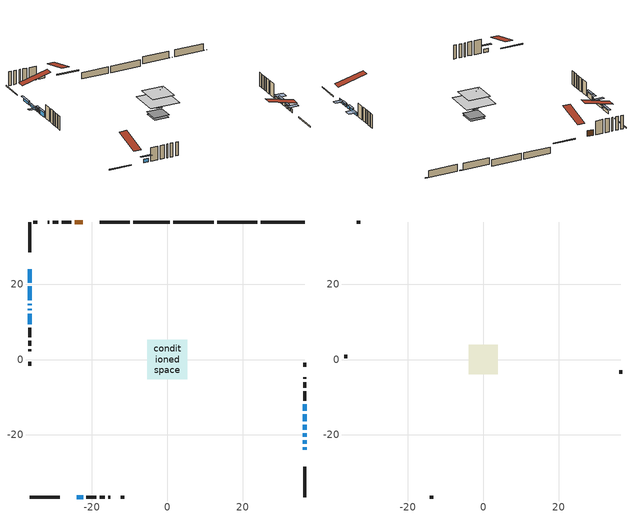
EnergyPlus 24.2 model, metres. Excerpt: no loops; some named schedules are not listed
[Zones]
conditioned space
 floor outside (Floor1 construction): -1.05,-1.05 -1.05,1.05 1.05,1.05 1.05,-1.05 z1.22
 floor adiabatic (AdiabaticFloorConstruction): -5.27,-5.27 -5.27,5.27 5.27,5.27 5.27,-5.27 z3.66
 floor foundation (Slab1 construction): -2.72,-2.72 -2.72,2.72 2.72,2.72 2.72,-2.72 z-1.22
 floor foundation (Slab1 construction 1): -2.6,-2.6 -2.6,2.6 2.6,2.6 2.6,-2.6 z-2
 floor foundation (Slab2 construction): -2.51,-2.51 -2.51,2.51 2.51,2.51 2.51,-2.51 z-1.22
 floor foundation (Slab2 construction 1): -2.4,-2.4 -2.4,2.4 2.4,2.4 2.4,-2.4 z-2
 wall outside (RimJoist1 construction): -9.97,36.53 -17.99,36.53 / -36.53,-36.53 -28.51,-36.53 / -36.53,36.53 -36.53,28.51 / 36.53,-36.53 36.53,-28.51 z1.22:1.52
 wall outside (AdiabaticWallConstruction 1): -22.52,36.53 -24.58,36.53 z1.22:3.25
 wall outside (AdiabaticWallConstruction): 36.53,-23.99 36.53,-23.3 / 36.53,-18.68 36.53,-17.35 z1.22:2.44; 36.53,-22.37 36.53,-21.45 / 36.53,-20.53 36.53,-19.61 / 36.53,-13.66 36.53,-11.88 z1.22:2.14; -36.53,23.98 -36.53,20.33 / -36.53,19.4 -36.53,15.74 z1.22:2.13; 36.53,-16.42 36.53,-14.59 / -23.99,-36.53 -22.38,-36.53 z1.22:2.42; -36.53,14.81 -36.53,14.45 z1.22:2.11; -36.53,13.53 -36.53,13.15 / -36.53,12.22 -36.53,9.41 z1.22:2.82
 wall outside (Wall1 construction): -25.51,36.53 -28.06,36.53 / -21.46,-36.53 -18.91,-36.53 / -36.53,8.48 -36.53,5.93 / 36.53,-10.96 36.53,-8.41 z1.22:6.1
 wall outside (Wall2 construction): -28.99,36.53 -30.4,36.53 / -17.98,-36.53 -16.57,-36.53 / -36.53,5 -36.53,3.59 / 36.53,-7.48 36.53,-6.07 z1.22:6.1
 wall outside (Wall3 construction): -31.33,36.53 -31.79,36.53 / -15.64,-36.53 -15.18,-36.53 / -36.53,2.66 -36.53,2.2 / 36.53,-5.14 36.53,-4.68 z1.22:6.1
 wall outside (Wall7 construction): -34.56,36.53 -35.6,36.53 / -12.41,-36.53 -11.36,-36.53 / -36.53,-0.57 -36.53,-1.61 / 36.53,-1.91 36.53,-0.86 z1.22:6.1
 wall foundation (FoundationWall1 construction): 24.83,36.53,-1.22 24.83,36.53,1.22 35.24,36.53,1.22 35.24,36.53,-1.12 36.53,36.53,-1.12 36.53,36.53,-1.22
 wall foundation (FoundationWall1 construction 1): 13.23,36.53,-1.22 13.23,36.53,1.22 22.72,36.53,1.22 22.72,36.53,-1.12 23.91,36.53,-1.12 23.91,36.53,-1.22
 wall foundation (FoundationWall2 construction): 12.3,36.53 1.63,36.53 z-2:0.3
 wall foundation (FoundationWall2 construction 1): 0.7,36.53 -9.04,36.53 z-2:0.3
 window (WindowConstruction): 36.53,-23.98 36.53,-23.3 z1.22:2.44
 window (WindowConstruction 6): 36.53,-22.37 36.53,-21.46 z1.22:2.13
 window (WindowConstruction 9): 36.53,-20.53 36.53,-19.61 z1.22:2.13
 window (WindowConstruction 10): 36.53,-18.68 36.53,-17.35 z1.22:2.44
 window (WindowConstruction 11): -36.53,23.98 -36.53,20.33 z1.22:2.13
 window (WindowConstruction 1): 36.53,-16.42 36.53,-14.59 z1.22:2.41
 window (WindowConstruction 2): -36.53,19.4 -36.53,15.74 z1.22:2.13
 window (WindowConstruction 7): -36.53,14.81 -36.53,14.45 z1.22:2.11
 window (WindowConstruction 8): -36.53,13.53 -36.53,13.15 z1.22:2.82
 window (WindowConstruction 3): 36.53,-13.66 36.53,-11.89 z1.22:2.13
 window (WindowConstruction 4): -36.53,12.22 -36.53,9.41 z1.22:2.82
 window (WindowConstruction 5): -23.98,-36.53 -22.38,-36.53 z1.22:2.41
 door (Door): -22.52,36.53 -24.58,36.53 z1.22:3.25
 ceiling adiabatic (AdiabaticFloorConstruction): 5.27,-5.27 5.27,5.27 -5.27,5.27 -5.27,-5.27 z3.66
attic - vented
 floor to conditioned space (Floor2 construction Reversed): -3.9,-3.9 -3.9,3.9 3.9,3.9 3.9,-3.9 z6.1
 floor to conditioned space (Floor3 construction Reversed): -1.77,-1.77 -1.77,1.77 1.77,1.77 1.77,-1.77 z6.1
 floor to conditioned space (Floor4 construction Reversed): -3.06,-3.06 -3.06,3.06 3.06,3.06 3.06,-3.06 z6.1
 wall outside (Wall4 construction): -32.72,36.53 -33.63,36.53 / -14.25,-36.53 -13.34,-36.53 / -36.53,1.27 -36.53,0.36 / 36.53,-3.75 36.53,-2.84 z1.22:6.1
 roof outside (Roof1 construction): -21.59,36.53,6.1 -21.59,26.17,8.69 -18.92,26.17,8.69 -18.92,36.53,6.1; -24.91,-36.53,6.1 -24.91,-26.17,8.69 -27.58,-26.17,8.69 -27.58,-36.53,6.1; -36.53,24.91,6.1 -26.17,24.91,8.69 -26.17,27.58,8.69 -36.53,27.58,6.1; 36.53,-24.91,6.1 26.17,-24.91,8.69 26.17,-27.58,8.69 36.53,-27.58,6.1
shading: 36.53,-21.16 36.53,-22.67 39.58,-22.67 39.58,-21.16 z2.43; 36.53,-19 36.53,-21.14 37.14,-21.14 37.14,-19 z2.74; -36.53,19.72 -36.53,24.59 -37.14,24.59 -37.14,19.72 z2.74; 36.53,-13.98 36.53,-17.03 37.14,-17.03 37.14,-13.98 z3.02; -36.53,15.44 -36.53,19.7 -37.14,19.7 -37.14,15.44 z2.43; -36.53,14.16 -36.53,15.11 -39.58,15.11 -39.58,14.16 z2.41; -36.53,12.54 -36.53,14.13 -37.14,14.13 -37.14,12.54 z3.43; 36.53,-11.59 36.53,-13.96 39.58,-13.96 39.58,-11.59 z2.43; -36.53,8.8 -36.53,12.83 -37.14,12.83 -37.14,8.8 z3.43; -21.16,-36.53 -25.2,-36.53 -25.2,-37.14 -21.16,-37.14 z3.63
[Building]
Building 1: Terrain=Suburbs
[Site:Location]
Fort Smith AP_NT: Latitude {deg}=60.02; Longitude {deg}=-111.96; Time Zone {hr}=-7; Elevation {m}=205; Keep Site Location Information=Yes
[Site:GroundTemperature:Shallow]
-7.75644, -10.6724, -10.9059, -9.52215, -3.96707, 1.56214, 6.35566, 9.39224, 9.65022, 7.18047, 2.50918, -2.85041
[Site:WaterMainsTemperature]
Calculation Method=Schedule; Temperature Schedule=mains temperature schedule
[Material] Roughness=Rough; Thermal Absorptance=0.9
Name | Thickness {m} | Conductivity {W/m-K} | Density {kg/m3} | Specific Heat {J/kg-K} | Solar Absorptance | Visible Absorptance
asphalt or fiberglass shingles | 0.00635 | 0.162714 | 1121.4 | 1465.45 | 0.4 | 0.4
ceiling loosefill ins | 0.0846667 | 0.0480833 | 16.02 | 1046.75 | 0.7 | 0.7
ceiling stud and cavity | 0.1397 | 0.09942 | 65.682 | 1177.47 | 0.7 | 0.7
ceiling stud and cavity 1 | 0.1397 | 0.101195 | 65.682 | 1177.47 | 0.7 | 0.7
ceiling stud and cavity 2 | 0.1397 | 0.100173 | 65.682 | 1177.47 | 0.7 | 0.7
concrete 4.0 in. | 0.1016 | 1.803125 | 2242.8 | 837.4 | 0.7 | 0.7
concrete 8.0 in. | 0.2032 | 1.803125 | 2242.8 | 837.4 | 0.7 | 0.7
door material | 0.04445 | 0.053851 | 512.64 | 1214.23 | 0.7 | 0.7
exterior vertical ins; exterior vertical ins 2 | 0.0442575 | 0.029427 | 32.04 | 1214.23 | 0.7 | 0.7
exterior vertical ins 1; exterior vertical ins 3 | 0.068383 | 0.029427 | 32.04 | 1214.23 | 0.7 | 0.7
floor covering | 0.0127 | 0.0433444 | 54.468 | 1339.84 | 0.6 | 0.6
floor rigid ins; rim joist rigid ins; wall rigid ins | 0.051816 | 0.029427 | 32.04 | 1214.23 | 0.7 | 0.7
floor rigid ins 1; wall rigid ins 1 | 0.512978 | 0.029427 | 32.04 | 1214.23 | 0.7 | 0.7
floor stud and cavity | 0.1397 | 0.0945398 | 92.3553 | 1139.71 | 0.7 | 0.7
floor stud and cavity 1 | 0.1397 | 1.75129 | 37.0049 | 1207.88 | 0.7 | 0.7
furniture material conditioned space 1 | 0.1524 | 0.115458 | 640.8 | 1214.23 | 0.6 | 0.6
gypsum board | 0.0127 | 0.160291 | 801 | 837.4 | 0.6 | 0.6
gypsum board 1 | 0.0127 | 0.160291 | 801 | 837.4 | 0.7 | 0.7
osb sheathing 0.5 in. | 0.0127 | 0.115458 | 512.64 | 1214.23 | 0.7 | 0.7
osb sheathing 0.75 in. | 0.01905 | 0.115458 | 512.64 | 1214.23 | 0.7 | 0.7
osb sheathing 2.0 in. | 0.0508 | 0.115458 | 512.64 | 1214.23 | 0.7 | 0.7
rim joist stud and cavity | 0.0508 | 0.0392208 | 125.044 | 1163.47 | 0.6 | 0.6
slab rigid ins | 0.0224348 | 0.029427 | 32.04 | 1214.23 | 0.7 | 0.7
wall stud and cavity | 0.1397 | 0.132231 | 139.0536 | 1170.24 | 0.7 | 0.7
wall stud and cavity 1 | 0.1397 | 0.133343 | 139.0536 | 1170.24 | 0.7 | 0.7
wall stud and cavity 2 | 0.1397 | 0.127146 | 139.0536 | 1170.24 | 0.7 | 0.7
wall stud and cavity 3 | 0.0889 | 6.9971 | 50.32683 | 1063.81 | 0.6 | 0.6
wall stud and cavity 4 | 0.1397 | 0.319716 | 139.0536 | 1170.24 | 0.7 | 0.7
wall stud and cavity 5 | 0.0889 | 0.380278 | 52.3479 | 1209.89 | 0.7 | 0.7
wall stud and cavity 6 | 0.0889 | 0.391764 | 83.0341 | 1211.67 | 0.7 | 0.7
wood siding | 0.0254 | 0.102417 | 544.68 | 1172.36 | 0.4 | 0.4
wood siding 1 | 0.00254 | 0.102417 | 544.68 | 1172.36 | 0.4 | 0.4
wood siding 2; wood siding 3; wood siding 4 | 0.0254 | 0.102417 | 544.68 | 1172.36 | 0.7 | 0.7
[WindowMaterial:SimpleGlazingSystem]
Name | U-Factor {W/m2-K} | Solar Heat Gain Coefficient
WindowMaterial | 1.92711 | 0.47
WindowMaterial 1 | 1.80674 | 0.53
WindowMaterial 2 | 1.848189 | 0.51
WindowMaterial 3 | 1.85046 | 0.51
WindowMaterial 4 | 1.74144 | 0.56
WindowMaterial 5 | 1.81866 | 0.52
WindowMaterial 6 | 2.01966 | 0.43
WindowMaterial 7 | 1.98503 | 0.48
WindowMaterial 8 | 1.96572 | 0.51
WindowMaterial 9 | 1.8391 | 0.51
[Construction]
AdiabaticFloorConstruction: floor stud and cavity 1, floor rigid ins 1, osb sheathing 0.75 in., floor covering
AdiabaticWallConstruction: wood siding 3, wall rigid ins 1, wall stud and cavity 5, gypsum board
AdiabaticWallConstruction 1: wood siding 4, wall rigid ins 1, wall stud and cavity 5, gypsum board
Door: door material
Floor1 construction: floor stud and cavity, floor rigid ins, osb sheathing 0.75 in., floor covering
Floor2 construction Reversed: gypsum board, ceiling stud and cavity, ceiling loosefill ins
Floor3 construction Reversed: gypsum board, ceiling stud and cavity 1, ceiling loosefill ins
Floor4 construction Reversed: gypsum board, ceiling stud and cavity 2, ceiling loosefill ins
FoundationWall1 construction; FoundationWall1 construction 1; FoundationWall2 construction; FoundationWall2 construction 1: concrete 8.0 in., gypsum board 1
furniture construction conditioned space 1: furniture material conditioned space 1
PartitionWallConstruction: gypsum board, wall stud and cavity 6, gypsum board
RimJoist1 construction: wood siding 2, rim joist rigid ins, osb sheathing 2.0 in., rim joist stud and cavity
Roof1 construction: asphalt or fiberglass shingles
Slab1 construction; Slab1 construction 1: slab rigid ins, concrete 4.0 in.
Slab2 construction; Slab2 construction 1: concrete 4.0 in.
Wall1 construction: wood siding, wall rigid ins, osb sheathing 0.5 in., wall stud and cavity, gypsum board
Wall2 construction: wood siding, wall rigid ins, osb sheathing 0.5 in., wall stud and cavity 1, gypsum board
Wall3 construction: wood siding, wall rigid ins, osb sheathing 0.5 in., wall stud and cavity 2, gypsum board
Wall4 construction: wood siding 1, wall stud and cavity 3
Wall7 construction: wood siding, wall rigid ins, osb sheathing 0.5 in., wall stud and cavity 4, gypsum board
WindowConstruction; WindowConstruction 9: WindowMaterial
WindowConstruction 1: WindowMaterial 1
WindowConstruction 10: WindowMaterial 9
WindowConstruction 11; WindowConstruction 2: WindowMaterial 2
WindowConstruction 3: WindowMaterial 3
WindowConstruction 4: WindowMaterial 4
WindowConstruction 5: WindowMaterial 5
WindowConstruction 6: WindowMaterial 6
WindowConstruction 7: WindowMaterial 7
WindowConstruction 8: WindowMaterial 8
[Zone] Multiplier=1; Part of Total Floor Area=Yes
Name | Volume {m3}
attic - vented | 47.2278
conditioned space | 543.4
[Space]
Name | Zone | Volume {m3}
attic - vented 1 | attic - vented | 47.2278
conditioned space 1 | conditioned space | 543.4
[ZoneInfiltration:EffectiveLeakageArea]
infil attic - vented 1: Zone or Space=attic - vented 1; Schedule=Always On Discrete; Effective Air Leakage Area {cm2}=4033.82; Stack Coefficient=0.000519234; Wind Coefficient=1.53958e-05
[ZoneMixing]
whole house fan mix: Zone or Space=attic - vented; Schedule=Always On Continuous; Design Flow Rate Calculation Method=Flow/Zone; Design Flow Rate {m3/s}=0; Source Zone or Space=conditioned space
[SurfaceProperty:ExposedFoundationPerimeter] Exposed Perimeter Calculation Method=TotalExposedPerimeter
Name | Total Exposed Perimeter {m}
Slab1 | 11.6982
Slab1 1; Slab2 | 10.6738
Slab2 1 | 9.73917
[InternalMass] Zone or ZoneList=conditioned space; Space or SpaceList=conditioned space 1
Name | Construction | Surface Area {m2}
furniture mass conditioned space 1 | furniture construction conditioned space 1 | 88.0444
partition wall mass | PartitionWallConstruction | 220.111
[Lights]
interior lighting: Zone or ZoneList or Space or SpaceList=conditioned space 1; Schedule=interior lighting schedule; Design Level Calculation Method=LightingLevel; Lighting Level {W}=343.2; Return Air Fraction=0; Fraction Radiant=0.6; Fraction Visible=0.2; Fraction Replaceable=1
[People]
occupants: Zone or ZoneList or Space or SpaceList=conditioned space 1; Number of People Schedule=occupants schedule; Number of People Calculation Method=People; Number of People=3; Fraction Radiant=0.314171; Sensible Heat Fraction=0.56303; Activity Level Schedule=occupants activity schedule; Carbon Dioxide Generation Rate {m3/s-W}=0; Enable ASHRAE 55 Comfort Warnings=No; Mean Radiant Temperature Calculation Type=EnclosureAveraged
[ElectricEquipment] Zone or ZoneList or Space or SpaceList=conditioned space 1; Design Level Calculation Method=EquipmentLevel
Name | Schedule | Design Level {W} | Fraction Latent | Fraction Radiant | Fraction Lost
clothes dryer | clothes dryer schedule | 140.772 | 0.015 | 0.081 | 0.85
clothes washer | clothes washer schedule | 32.1985 | 0.03 | 0.162 | 0.7
cooking range | cooking range schedule | 215.147 | 0.08 | 0.432 | 0.2
dishwasher | dishwasher schedule | 66.8632 | 0.3 | 0.18 | 0.4
fridge | fridge schedule | 72.9452 | 0 | 0.6 | 0
mech vent bath fan 0 | mech vent bath fan 0 schedule | 25.1 | 0 | 0 | 1
mech vent house fan | mech vent house fan schedule | 0 | 0 | 0 | 1
mech vent house fan cfis | mech vent house fan cfis schedule | 0 | 0 | 0 | 0
misc plug loads | misc plug loads schedule | 494.7 | 0.045 | 0.513 | 0.1
whole house fan | Always On Discrete | 0 | 0 | 0 | 1
[OtherEquipment] Zone or ZoneList or Space or SpaceList=conditioned space 1; Design Level Calculation Method=EquipmentLevel
Name | Fuel Type | Schedule | Design Level {W} | Fraction Latent | Fraction Radiant | Fraction Lost
clothes dryer 1 | Electricity | clothes dryer schedule | 0 | 0.015 | 0.081 | 0.85
cooking range 1 | Electricity | cooking range schedule | 0 | 0.08 | 0.432 | 0.2
general water use latent | None | general water use schedule | 62.594 | 1 | 0 | 0
general water use sensible | None | general water use schedule | -61.6891 | 0 | 0.6 | 0
mech vent house fan latent load | None | Always On Discrete | 0 | 1 | 0 | 0
mech vent house fan sensible load | None | Always On Discrete | 0 | 0 | 0 | 0
water heater energy adjustment1 | Propane | Always On Discrete | 0.01 | 0 | 0 | 1
[ZoneInfiltration:DesignFlowRate] Zone or ZoneList or Space or SpaceList=conditioned space 1; Schedule=Always On Discrete; Design Flow Rate Calculation Method=Flow/Zone; Design Flow Rate {m3/s}=0
infil flow; natural vent flow; whole house fan flow
[Foundation:Kiva] Initial Indoor Air Temperature {C}=18; Wall Depth Below Slab {m}=0.2032; Custom Block X Position 1 {m}=0.2159; Custom Block Z Position 1 {m}=0
Name | Wall Height Above Grade {m} | Custom Block Material Name 1 | Custom Block Depth 1 {m}
Foundation Kiva 1 | 1.21999 | exterior vertical ins | 2.43998
Foundation Kiva 2 | 0.299984 | exterior vertical ins 1 | 2.29999
Foundation Kiva 3 | 1.21999 | exterior vertical ins 2 | 2.43998
Foundation Kiva 4 | 0.299984 | exterior vertical ins 3 | 2.29999
[Foundation:Kiva:Settings]
Soil Conductivity {W/m-K}=0.849921; Soil Density {kg/m3}=1842.3; Soil Specific Heat {J/kg-K}=418.7; Ground Solar Absorptivity=0.9; Ground Thermal Absorptivity=0.9; Ground Surface Roughness {m}=0.03; Far-Field Width {m}=40; Deep-Ground Boundary Condition=ZeroFlux; Deep-Ground Depth {m}=40; Minimum Cell Dimension {m}=0.2; Maximum Cell Growth Coefficient=3; Simulation Timestep=Timestep
[Exterior:Lights]
exterior lighting: Schedule=exterior lighting schedule; Design Level {W}=75.6
[Schedule:Constant]
Name | Hourly Value
Always On Continuous; mech vent house fan schedule; mech vent house fan cfis schedule; Always On Discrete | 1
occupants activity schedule | 117.228
fridge schedule | 0
[Schedule:Week:Daily]
interior lighting schedule Week Rule - Jan1-Jan27: interior lighting schedule day, interior lighting schedule day, interior lighting schedule day, interior lighting schedule day, interior lighting schedule day, interior lighting schedule day, interior lighting schedule day, interior lighting schedule default day, interior lighting schedule default day, interior lighting schedule default day, interior lighting schedule default day, interior lighting schedule default day
interior lighting schedule Week Rule - Jan28-Feb3: interior lighting schedule day, interior lighting schedule day, interior lighting schedule day, interior lighting schedule day, interior lighting schedule day 1, interior lighting schedule day 1, interior lighting schedule day 1, interior lighting schedule default day, interior lighting schedule default day, interior lighting schedule default day, interior lighting schedule default day, interior lighting schedule default day
interior lighting schedule Week Rule - Feb4-Feb24: interior lighting schedule day 1, interior lighting schedule day 1, interior lighting schedule day 1, interior lighting schedule day 1, interior lighting schedule day 1, interior lighting schedule day 1, interior lighting schedule day 1, interior lighting schedule default day, interior lighting schedule default day, interior lighting schedule default day, interior lighting schedule default day, interior lighting schedule default day
interior lighting schedule Week Rule - Feb25-Mar3: interior lighting schedule day 1, interior lighting schedule day 1, interior lighting schedule day 1, interior lighting schedule day 1, interior lighting schedule day 2, interior lighting schedule day 2, interior lighting schedule day 2, interior lighting schedule default day, interior lighting schedule default day, interior lighting schedule default day, interior lighting schedule default day, interior lighting schedule default day
interior lighting schedule Week Rule - Mar4-Mar31: interior lighting schedule day 2, interior lighting schedule day 2, interior lighting schedule day 2, interior lighting schedule day 2, interior lighting schedule day 2, interior lighting schedule day 2, interior lighting schedule day 2, interior lighting schedule default day, interior lighting schedule default day, interior lighting schedule default day, interior lighting schedule default day, interior lighting schedule default day
interior lighting schedule Week Rule - Apr1-Apr28: interior lighting schedule day 3, interior lighting schedule day 3, interior lighting schedule day 3, interior lighting schedule day 3, interior lighting schedule day 3, interior lighting schedule day 3, interior lighting schedule day 3, interior lighting schedule default day, interior lighting schedule default day, interior lighting schedule default day, interior lighting schedule default day, interior lighting schedule default day
interior lighting schedule Week Rule - Apr29-May5: interior lighting schedule day 3, interior lighting schedule day 3, interior lighting schedule day 4, interior lighting schedule day 4, interior lighting schedule day 4, interior lighting schedule day 4, interior lighting schedule day 4, interior lighting schedule default day, interior lighting schedule default day, interior lighting schedule default day, interior lighting schedule default day, interior lighting schedule default day
interior lighting schedule Week Rule - May6-May26: interior lighting schedule day 4, interior lighting schedule day 4, interior lighting schedule day 4, interior lighting schedule day 4, interior lighting schedule day 4, interior lighting schedule day 4, interior lighting schedule day 4, interior lighting schedule default day, interior lighting schedule default day, interior lighting schedule default day, interior lighting schedule default day, interior lighting schedule default day
interior lighting schedule Week Rule - May27-Jun2: interior lighting schedule day 4, interior lighting schedule day 4, interior lighting schedule day 4, interior lighting schedule day 4, interior lighting schedule day 4, interior lighting schedule day 5, interior lighting schedule day 5, interior lighting schedule default day, interior lighting schedule default day, interior lighting schedule default day, interior lighting schedule default day, interior lighting schedule default day
interior lighting schedule Week Rule - Jun3-Jun30: interior lighting schedule day 5, interior lighting schedule day 5, interior lighting schedule day 5, interior lighting schedule day 5, interior lighting schedule day 5, interior lighting schedule day 5, interior lighting schedule day 5, interior lighting schedule default day, interior lighting schedule default day, interior lighting schedule default day, interior lighting schedule default day, interior lighting schedule default day
interior lighting schedule Week Rule - Jul1-Jul28: interior lighting schedule day 6, interior lighting schedule day 6, interior lighting schedule day 6, interior lighting schedule day 6, interior lighting schedule day 6, interior lighting schedule day 6, interior lighting schedule day 6, interior lighting schedule default day, interior lighting schedule default day, interior lighting schedule default day, interior lighting schedule default day, interior lighting schedule default day
interior lighting schedule Week Rule - Jul29-Aug4: interior lighting schedule day 6, interior lighting schedule day 6, interior lighting schedule day 6, interior lighting schedule day 7, interior lighting schedule day 7, interior lighting schedule day 7, interior lighting schedule day 7, interior lighting schedule default day, interior lighting schedule default day, interior lighting schedule default day, interior lighting schedule default day, interior lighting schedule default day
interior lighting schedule Week Rule - Aug5-Aug25: interior lighting schedule day 7, interior lighting schedule day 7, interior lighting schedule day 7, interior lighting schedule day 7, interior lighting schedule day 7, interior lighting schedule day 7, interior lighting schedule day 7, interior lighting schedule default day, interior lighting schedule default day, interior lighting schedule default day, interior lighting schedule default day, interior lighting schedule default day
interior lighting schedule Week Rule - Aug26-Sep1: interior lighting schedule day 7, interior lighting schedule day 7, interior lighting schedule day 7, interior lighting schedule day 7, interior lighting schedule day 7, interior lighting schedule day 7, interior lighting schedule day 8, interior lighting schedule default day, interior lighting schedule default day, interior lighting schedule default day, interior lighting schedule default day, interior lighting schedule default day
interior lighting schedule Week Rule - Sep2-Sep29: interior lighting schedule day 8, interior lighting schedule day 8, interior lighting schedule day 8, interior lighting schedule day 8, interior lighting schedule day 8, interior lighting schedule day 8, interior lighting schedule day 8, interior lighting schedule default day, interior lighting schedule default day, interior lighting schedule default day, interior lighting schedule default day, interior lighting schedule default day
interior lighting schedule Week Rule - Sep30-Oct6: interior lighting schedule day 8, interior lighting schedule day 9, interior lighting schedule day 9, interior lighting schedule day 9, interior lighting schedule day 9, interior lighting schedule day 9, interior lighting schedule day 9, interior lighting schedule default day, interior lighting schedule default day, interior lighting schedule default day, interior lighting schedule default day, interior lighting schedule default day
interior lighting schedule Week Rule - Oct7-Oct27: interior lighting schedule day 9, interior lighting schedule day 9, interior lighting schedule day 9, interior lighting schedule day 9, interior lighting schedule day 9, interior lighting schedule day 9, interior lighting schedule day 9, interior lighting schedule default day, interior lighting schedule default day, interior lighting schedule default day, interior lighting schedule default day, interior lighting schedule default day
interior lighting schedule Week Rule - Oct28-Nov3: interior lighting schedule day 9, interior lighting schedule day 9, interior lighting schedule day 9, interior lighting schedule day 9, interior lighting schedule day 10, interior lighting schedule day 10, interior lighting schedule day 10, interior lighting schedule default day, interior lighting schedule default day, interior lighting schedule default day, interior lighting schedule default day, interior lighting schedule default day
interior lighting schedule Week Rule - Nov4-Nov24: interior lighting schedule day 10, interior lighting schedule day 10, interior lighting schedule day 10, interior lighting schedule day 10, interior lighting schedule day 10, interior lighting schedule day 10, interior lighting schedule day 10, interior lighting schedule default day, interior lighting schedule default day, interior lighting schedule default day, interior lighting schedule default day, interior lighting schedule default day
interior lighting schedule Week Rule - Nov25-Dec1: interior lighting schedule day 10, interior lighting schedule day 10, interior lighting schedule day 10, interior lighting schedule day 10, interior lighting schedule day 10, interior lighting schedule day 10, interior lighting schedule day 11, interior lighting schedule default day, interior lighting schedule default day, interior lighting schedule default day, interior lighting schedule default day, interior lighting schedule default day
interior lighting schedule Week Rule - Dec2-Dec31: interior lighting schedule day 11, interior lighting schedule day 11, interior lighting schedule day 11, interior lighting schedule day 11, interior lighting schedule day 11, interior lighting schedule day 11, interior lighting schedule day 11, interior lighting schedule default day, interior lighting schedule default day, interior lighting schedule default day, interior lighting schedule default day, interior lighting schedule default day
occupants schedule Week Rule - Jan1-Dec31: occupants schedule day, occupants schedule day, occupants schedule day, occupants schedule day, occupants schedule day, occupants schedule day, occupants schedule day, occupants schedule default day, occupants schedule default day, occupants schedule default day, occupants schedule default day, occupants schedule default day
clothes dryer schedule Week Rule - Jan1-Dec31: clothes dryer schedule day, clothes dryer schedule day, clothes dryer schedule day, clothes dryer schedule day, clothes dryer schedule day, clothes dryer schedule day, clothes dryer schedule day, clothes dryer schedule default day, clothes dryer schedule default day, clothes dryer schedule default day, clothes dryer schedule default day, clothes dryer schedule default day
clothes washer schedule Week Rule - Jan1-Dec31: clothes washer schedule day, clothes washer schedule day, clothes washer schedule day, clothes washer schedule day, clothes washer schedule day, clothes washer schedule day, clothes washer schedule day, clothes washer schedule default day, clothes washer schedule default day, clothes washer schedule default day, clothes washer schedule default day, clothes washer schedule default day
cooking range schedule Week Rule - Jan1-Dec31: cooking range schedule day, cooking range schedule day, cooking range schedule day, cooking range schedule day, cooking range schedule day, cooking range schedule day, cooking range schedule day, cooking range schedule default day, cooking range schedule default day, cooking range schedule default day, cooking range schedule default day, cooking range schedule default day
dishwasher schedule Week Rule - Jan1-Dec31: dishwasher schedule day, dishwasher schedule day, dishwasher schedule day, dishwasher schedule day, dishwasher schedule day, dishwasher schedule day, dishwasher schedule day, dishwasher schedule default day, dishwasher schedule default day, dishwasher schedule default day, dishwasher schedule default day, dishwasher schedule default day
mech vent bath fan 0 schedule Week Rule - Jan1-Dec31: mech vent bath fan 0 schedule day, mech vent bath fan 0 schedule day, mech vent bath fan 0 schedule day, mech vent bath fan 0 schedule day, mech vent bath fan 0 schedule day, mech vent bath fan 0 schedule day, mech vent bath fan 0 schedule day, mech vent bath fan 0 schedule default day, mech vent bath fan 0 schedule default day, mech vent bath fan 0 schedule default day, mech vent bath fan 0 schedule default day, mech vent bath fan 0 schedule default day
misc plug loads schedule Week Rule - Jan1-Dec31: misc plug loads schedule day, misc plug loads schedule day, misc plug loads schedule day, misc plug loads schedule day, misc plug loads schedule day, misc plug loads schedule day, misc plug loads schedule day, misc plug loads schedule default day, misc plug loads schedule default day, misc plug loads schedule default day, misc plug loads schedule default day, misc plug loads schedule default day
general water use schedule Week Rule - Jan1-Dec31: general water use schedule day, general water use schedule day, general water use schedule day, general water use schedule day, general water use schedule day, general water use schedule day, general water use schedule day, general water use schedule default day, general water use schedule default day, general water use schedule default day, general water use schedule default day, general water use schedule default day
exterior lighting schedule Week Rule - Jan1-Jan27: exterior lighting schedule day, exterior lighting schedule day, exterior lighting schedule day, exterior lighting schedule day, exterior lighting schedule day, exterior lighting schedule day, exterior lighting schedule day, exterior lighting schedule default day, exterior lighting schedule default day, exterior lighting schedule default day, exterior lighting schedule default day, exterior lighting schedule default day
exterior lighting schedule Week Rule - Jan28-Feb3: exterior lighting schedule day, exterior lighting schedule day, exterior lighting schedule day, exterior lighting schedule day, exterior lighting schedule day 1, exterior lighting schedule day 1, exterior lighting schedule day 1, exterior lighting schedule default day, exterior lighting schedule default day, exterior lighting schedule default day, exterior lighting schedule default day, exterior lighting schedule default day
exterior lighting schedule Week Rule - Feb4-Feb24: exterior lighting schedule day 1, exterior lighting schedule day 1, exterior lighting schedule day 1, exterior lighting schedule day 1, exterior lighting schedule day 1, exterior lighting schedule day 1, exterior lighting schedule day 1, exterior lighting schedule default day, exterior lighting schedule default day, exterior lighting schedule default day, exterior lighting schedule default day, exterior lighting schedule default day
exterior lighting schedule Week Rule - Feb25-Mar3: exterior lighting schedule day 1, exterior lighting schedule day 1, exterior lighting schedule day 1, exterior lighting schedule day 1, exterior lighting schedule day 2, exterior lighting schedule day 2, exterior lighting schedule day 2, exterior lighting schedule default day, exterior lighting schedule default day, exterior lighting schedule default day, exterior lighting schedule default day, exterior lighting schedule default day
exterior lighting schedule Week Rule - Mar4-Mar31: exterior lighting schedule day 2, exterior lighting schedule day 2, exterior lighting schedule day 2, exterior lighting schedule day 2, exterior lighting schedule day 2, exterior lighting schedule day 2, exterior lighting schedule day 2, exterior lighting schedule default day, exterior lighting schedule default day, exterior lighting schedule default day, exterior lighting schedule default day, exterior lighting schedule default day
exterior lighting schedule Week Rule - Apr1-Apr28: exterior lighting schedule day 3, exterior lighting schedule day 3, exterior lighting schedule day 3, exterior lighting schedule day 3, exterior lighting schedule day 3, exterior lighting schedule day 3, exterior lighting schedule day 3, exterior lighting schedule default day, exterior lighting schedule default day, exterior lighting schedule default day, exterior lighting schedule default day, exterior lighting schedule default day
exterior lighting schedule Week Rule - Apr29-May5: exterior lighting schedule day 3, exterior lighting schedule day 3, exterior lighting schedule day 4, exterior lighting schedule day 4, exterior lighting schedule day 4, exterior lighting schedule day 4, exterior lighting schedule day 4, exterior lighting schedule default day, exterior lighting schedule default day, exterior lighting schedule default day, exterior lighting schedule default day, exterior lighting schedule default day
exterior lighting schedule Week Rule - May6-May26: exterior lighting schedule day 4, exterior lighting schedule day 4, exterior lighting schedule day 4, exterior lighting schedule day 4, exterior lighting schedule day 4, exterior lighting schedule day 4, exterior lighting schedule day 4, exterior lighting schedule default day, exterior lighting schedule default day, exterior lighting schedule default day, exterior lighting schedule default day, exterior lighting schedule default day
exterior lighting schedule Week Rule - May27-Jun2: exterior lighting schedule day 4, exterior lighting schedule day 4, exterior lighting schedule day 4, exterior lighting schedule day 4, exterior lighting schedule day 4, exterior lighting schedule day 5, exterior lighting schedule day 5, exterior lighting schedule default day, exterior lighting schedule default day, exterior lighting schedule default day, exterior lighting schedule default day, exterior lighting schedule default day
exterior lighting schedule Week Rule - Jun3-Jun30: exterior lighting schedule day 5, exterior lighting schedule day 5, exterior lighting schedule day 5, exterior lighting schedule day 5, exterior lighting schedule day 5, exterior lighting schedule day 5, exterior lighting schedule day 5, exterior lighting schedule default day, exterior lighting schedule default day, exterior lighting schedule default day, exterior lighting schedule default day, exterior lighting schedule default day
exterior lighting schedule Week Rule - Jul1-Jul28: exterior lighting schedule day 6, exterior lighting schedule day 6, exterior lighting schedule day 6, exterior lighting schedule day 6, exterior lighting schedule day 6, exterior lighting schedule day 6, exterior lighting schedule day 6, exterior lighting schedule default day, exterior lighting schedule default day, exterior lighting schedule default day, exterior lighting schedule default day, exterior lighting schedule default day
exterior lighting schedule Week Rule - Jul29-Aug4: exterior lighting schedule day 6, exterior lighting schedule day 6, exterior lighting schedule day 6, exterior lighting schedule day 7, exterior lighting schedule day 7, exterior lighting schedule day 7, exterior lighting schedule day 7, exterior lighting schedule default day, exterior lighting schedule default day, exterior lighting schedule default day, exterior lighting schedule default day, exterior lighting schedule default day
exterior lighting schedule Week Rule - Aug5-Aug25: exterior lighting schedule day 7, exterior lighting schedule day 7, exterior lighting schedule day 7, exterior lighting schedule day 7, exterior lighting schedule day 7, exterior lighting schedule day 7, exterior lighting schedule day 7, exterior lighting schedule default day, exterior lighting schedule default day, exterior lighting schedule default day, exterior lighting schedule default day, exterior lighting schedule default day
exterior lighting schedule Week Rule - Aug26-Sep1: exterior lighting schedule day 7, exterior lighting schedule day 7, exterior lighting schedule day 7, exterior lighting schedule day 7, exterior lighting schedule day 7, exterior lighting schedule day 7, exterior lighting schedule day 8, exterior lighting schedule default day, exterior lighting schedule default day, exterior lighting schedule default day, exterior lighting schedule default day, exterior lighting schedule default day
[Schedule:Year]
interior lighting schedule: interior lighting schedule Week Rule - Jan1-Jan27, 1, 1, 1, 27, interior lighting schedule Week Rule - Jan28-Feb3, 1, 28, 2, 3, interior lighting schedule Week Rule - Feb4-Feb24, 2, 4, 2, 24, interior lighting schedule Week Rule - Feb25-Mar3, 2, 25, 3, 3, interior lighting schedule Week Rule - Mar4-Mar31, 3, 4, 3, 31, interior lighting schedule Week Rule - Apr1-Apr28, 4, 1, 4, 28, interior lighting schedule Week Rule - Apr29-May5, 4, 29, 5, 5, interior lighting schedule Week Rule - May6-May26, 5, 6, 5, 26, interior lighting schedule Week Rule - May27-Jun2, 5, 27, 6, 2, interior lighting schedule Week Rule - Jun3-Jun30, 6, 3, 6, 30, interior lighting schedule Week Rule - Jul1-Jul28, 7, 1, 7, 28, interior lighting schedule Week Rule - Jul29-Aug4, 7, 29, 8, 4, interior lighting schedule Week Rule - Aug5-Aug25, 8, 5, 8, 25, interior lighting schedule Week Rule - Aug26-Sep1, 8, 26, 9, 1, interior lighting schedule Week Rule - Sep2-Sep29, 9, 2, 9, 29, interior lighting schedule Week Rule - Sep30-Oct6, 9, 30, 10, 6, interior lighting schedule Week Rule - Oct7-Oct27, 10, 7, 10, 27, interior lighting schedule Week Rule - Oct28-Nov3, 10, 28, 11, 3, interior lighting schedule Week Rule - Nov4-Nov24, 11, 4, 11, 24, interior lighting schedule Week Rule - Nov25-Dec1, 11, 25, 12, 1, interior lighting schedule Week Rule - Dec2-Dec31, 12, 2, 12, 31
occupants schedule: occupants schedule Week Rule - Jan1-Dec31, 1, 1, 12, 31
clothes dryer schedule: clothes dryer schedule Week Rule - Jan1-Dec31, 1, 1, 12, 31
clothes washer schedule: clothes washer schedule Week Rule - Jan1-Dec31, 1, 1, 12, 31
cooking range schedule: cooking range schedule Week Rule - Jan1-Dec31, 1, 1, 12, 31
dishwasher schedule: dishwasher schedule Week Rule - Jan1-Dec31, 1, 1, 12, 31
mech vent bath fan 0 schedule: mech vent bath fan 0 schedule Week Rule - Jan1-Dec31, 1, 1, 12, 31
misc plug loads schedule: misc plug loads schedule Week Rule - Jan1-Dec31, 1, 1, 12, 31
general water use schedule: general water use schedule Week Rule - Jan1-Dec31, 1, 1, 12, 31
exterior lighting schedule: exterior lighting schedule Week Rule - Jan1-Jan27, 1, 1, 1, 27, exterior lighting schedule Week Rule - Jan28-Feb3, 1, 28, 2, 3, exterior lighting schedule Week Rule - Feb4-Feb24, 2, 4, 2, 24, exterior lighting schedule Week Rule - Feb25-Mar3, 2, 25, 3, 3, exterior lighting schedule Week Rule - Mar4-Mar31, 3, 4, 3, 31, exterior lighting schedule Week Rule - Apr1-Apr28, 4, 1, 4, 28, exterior lighting schedule Week Rule - Apr29-May5, 4, 29, 5, 5, exterior lighting schedule Week Rule - May6-May26, 5, 6, 5, 26, exterior lighting schedule Week Rule - May27-Jun2, 5, 27, 6, 2, exterior lighting schedule Week Rule - Jun3-Jun30, 6, 3, 6, 30, exterior lighting schedule Week Rule - Jul1-Jul28, 7, 1, 7, 28, exterior lighting schedule Week Rule - Jul29-Aug4, 7, 29, 8, 4, exterior lighting schedule Week Rule - Aug5-Aug25, 8, 5, 8, 25, exterior lighting schedule Week Rule - Aug26-Sep1, 8, 26, 9, 1, exterior lighting schedule Week Rule - Sep2-Sep29, 9, 2, 9, 29, exterior lighting schedule Week Rule - Sep30-Oct6, 9, 30, 10, 6, exterior lighting schedule Week Rule - Oct7-Oct27, 10, 7, 10, 27, exterior lighting schedule Week Rule - Oct28-Nov3, 10, 28, 11, 3, exterior lighting schedule Week Rule - Nov4-Nov24, 11, 4, 11, 24, exterior lighting schedule Week Rule - Nov25-Dec1, 11, 25, 12, 1, exterior lighting schedule Week Rule - Dec2-Dec31, 12, 2, 12, 31
[Schedule:Compact]
mains temperature schedule: Through: 01/01, For: AllDays, Until: 24:00, 0.134444, Through: 01/02, For: AllDays, Until: 24:00, 0.0577778, Through: 01/03, For: AllDays, Until: 24:00, 0, Through: 01/04, For: AllDays, Until: 24:00, 0, Through: 01/05, For: AllDays, Until: 24:00, 0, Through: 01/06, For: AllDays, Until: 24:00, 0, Through: 01/07, For: AllDays, Until: 24:00, 0, Through: 01/08, For: AllDays, Until: 24:00, 0, Through: 01/09, For: AllDays, Until: 24:00, 0, Through: 01/10, For: AllDays, Until: 24:00, 0, Through: 01/11, For: AllDays, Until: 24:00, 0, Through: 01/12, For: AllDays, Until: 24:00, 0, Through: 01/13, For: AllDays, Until: 24:00, 0, Through: 01/14, For: AllDays, Until: 24:00, 0, Through: 01/15, For: AllDays, Until: 24:00, 0, Through: 01/16, For: AllDays, Until: 24:00, 0, Through: 01/17, For: AllDays, Until: 24:00, 0, Through: 01/18, For: AllDays, Until: 24:00, 0, Through: 01/19, For: AllDays, Until: 24:00, 0, Through: 01/20, For: AllDays, Until: 24:00, 0, Through: 01/21, For: AllDays, Until: 24:00, 0, Through: 01/22, For: AllDays, Until: 24:00, 0, Through: 01/23, For: AllDays, Until: 24:00, 0, Through: 01/24, For: AllDays, Until: 24:00, 0, Through: 01/25, For: AllDays, Until: 24:00, 0, Through: 01/26, For: AllDays, Until: 24:00, 0, Through: 01/27, For: AllDays, Until: 24:00, 0, Through: 01/28, For: AllDays, Until: 24:00, 0, Through: 01/29, For: AllDays, Until: 24:00, 0, Through: 01/30, For: AllDays, Until: 24:00, 0, Through: 01/31, For: AllDays, Until: 24:00, 0, Through: 02/01, For: AllDays, Until: 24:00, 0, Through: 02/02, For: AllDays, Until: 24:00, 0, Through: 02/03, For: AllDays, Until: 24:00, 0, Through: 02/04, For: AllDays, Until: 24:00, 0, Through: 02/05, For: AllDays, Until: 24:00, 0, Through: 02/06, For: AllDays, Until: 24:00, 0, Through: 02/07, For: AllDays, Until: 24:00, 0, Through: 02/08, For: AllDays, Until: 24:00, 0, Through: 02/09, For: AllDays, Until: 24:00, 0, Through: 02/10, For: AllDays, Until: 24:00, 0, Through: 02/11, For: AllDays, Until: 24:00, 0, Through: 02/12, For: AllDays, Until: 24:00, 0, Through: 02/13, For: AllDays, Until: 24:00, 0, Through: 02/14, For: AllDays, Until: 24:00, 0, Through: 02/15, For: AllDays, Until: 24:00, 0, Through: 02/16, For: AllDays, Until: 24:00, 0, Through: 02/17, For: AllDays, Until: 24:00, 0, Through: 02/18, For: AllDays, Until: 24:00, 0, Through: 02/19, For: AllDays, Until: 24:00, 0, Through: 02/20, For: AllDays, Until: 24:00, 0, Through: 02/21, For: AllDays, Until: 24:00, 0, Through: 02/22, For: AllDays, Until: 24:00, 0, Through: 02/23, For: AllDays, Until: 24:00, 0, Through: 02/24, For: AllDays, Until: 24:00, 0, Through: 02/25, For: AllDays, Until: 24:00, 0, Through: 02/26, For: AllDays, Until: 24:00, 0, Through: 02/27, For: AllDays, Until: 24:00, 0, Through: 02/28, For: AllDays, Until: 24:00, 0, Through: 03/01, For: AllDays, Until: 24:00, 0, Through: 03/02, For: AllDays, Until: 24:00, 0, Through: 03/03, For: AllDays, Until: 24:00, 0, Through: 03/04, For: AllDays, Until: 24:00, 0, Through: 03/05, For: AllDays, Until: 24:00, 0, Through: 03/06, For: AllDays, Until: 24:00, 0, Through: 03/07, For: AllDays, Until: 24:00, 0, Through: 03/08, For: AllDays, Until: 24:00, 0, Through: 03/09, For: AllDays, Until: 24:00, 0, Through: 03/10, For: AllDays, Until: 24:00, 0, Through: 03/11, For: AllDays, Until: 24:00, 0, Through: 03/12, For: AllDays, Until: 24:00, 0, Through: 03/13, For: AllDays, Until: 24:00, 0, Through: 03/14, For: AllDays, Until: 24:00, 0, Through: 03/15, For: AllDays, Until: 24:00, 0, Through: 03/16, For: AllDays, Until: 24:00, 0, Through: 03/17, For: AllDays, Until: 24:00, 0, Through: 03/18, For: AllDays, Until: 24:00, 0, Through: 03/19, For: AllDays, Until: 24:00, 0, Through: 03/20, For: AllDays, Until: 24:00, 0, Through: 03/21, For: AllDays, Until: 24:00, 0, Through: 03/22, For: AllDays, Until: 24:00, 0, Through: 03/23, For: AllDays, Until: 24:00, 0, Through: 03/24, For: AllDays, Until: 24:00, 0, Through: 03/25, For: AllDays, Until: 24:00, 0, Through: 03/26, For: AllDays, Until: 24:00, 0, Through: 03/27, For: AllDays, Until: 24:00, 0, Through: 03/28, For: AllDays, Until: 24:00, 0, Through: 03/29, For: AllDays, Until: 24:00, 0, Through: 03/30, For: AllDays, Until: 24:00, 0, Through: 03/31, For: AllDays, Until: 24:00, 0, Through: 04/01, For: AllDays, Until: 24:00, 0, Through: 04/02, For: AllDays, Until: 24:00, 0, Through: 04/03, For: AllDays, Until: 24:00, 0, Through: 04/04, For: AllDays, Until: 24:00, 0, Through: 04/05, For: AllDays, Until: 24:00, 0, Through: 04/06, For: AllDays, Until: 24:00, 0, Through: 04/07, For: AllDays, Until: 24:00, 0, Through: 04/08, For: AllDays, Until: 24:00, 0, Through: 04/09, For: AllDays, Until: 24:00, 0, Through: 04/10, For: AllDays, Until: 24:00, 0, Through: 04/11, For: AllDays, Until: 24:00, 0, Through: 04/12, For: AllDays, Until: 24:00, 0, Through: 04/13, For: AllDays, Until: 24:00, 0, Through: 04/14, For: AllDays, Until: 24:00, 0, Through: 04/15, For: AllDays, Until: 24:00, 0, Through: 04/16, For: AllDays, Until: 24:00, 0, Through: 04/17, For: AllDays, Until: 24:00, 0, Through: 04/18, For: AllDays, Until: 24:00, 0, Through: 04/19, For: AllDays, Until: 24:00, 0, Through: 04/20, For: AllDays, Until: 24:00, 0, Through: 04/21, For: AllDays, Until: 24:00, 0, Through: 04/22, For: AllDays, Until: 24:00, 0, Through: 04/23, For: AllDays, Until: 24:00, 0, Through: 04/24, For: AllDays, Until: 24:00, 0, Through: 04/25, For: AllDays, Until: 24:00, 0, Through: 04/26, For: AllDays, Until: 24:00, 0, Through: 04/27, For: AllDays, Until: 24:00, 0, Through: 04/28, For: AllDays, Until: 24:00, 0, Through: 04/29, For: AllDays, Until: 24:00, 0, Through: 04/30, For: AllDays, Until: 24:00, 0, Through: 05/01, For: AllDays, Until: 24:00, 0, Through: 05/02, For: AllDays, Until: 24:00, 0, Through: 05/03, For: AllDays, Until: 24:00, 0, Through: 05/04, For: AllDays, Until: 24:00, 0, Through: 05/05, For: AllDays, Until: 24:00, 0.0716667, Through: 05/06, For: AllDays, Until: 24:00, 0.147778, Through: 05/07, For: AllDays, Until: 24:00, 0.225, Through: 05/08, For: AllDays, Until: 24:00, 0.303333, Through: 05/09, For: AllDays, Until: 24:00, 0.381667, Through: 05/10, For: AllDays, Until: 24:00, 0.460556, Through: 05/11, For: AllDays, Until: 24:00, 0.540556, Through: 05/12, For: AllDays, Until: 24:00, 0.621111, Through: 05/13, For: AllDays, Until: 24:00, 0.701667, Through: 05/14, For: AllDays, Until: 24:00, 0.783333, Through: 05/15, For: AllDays, Until: 24:00, 0.865556, Through: 05/16, For: AllDays, Until: 24:00, 0.947778, Through: 05/17, For: AllDays, Until: 24:00, 1.03111, Through: 05/18, For: AllDays, Until: 24:00, 1.11444, Through: 05/19, For: AllDays, Until: 24:00, 1.19833, Through: 05/20, For: AllDays, Until: 24:00, 1.28222, Through: 05/21, For: AllDays, Until: 24:00, 1.36722, Through: 05/22, For: AllDays, Until: 24:00, 1.45222, Through: 05/23, For: AllDays, Until: 24:00, 1.53722, Through: 05/24, For: AllDays, Until: 24:00, 1.62278, Through: 05/25, For: AllDays, Until: 24:00, 1.70889, Through: 05/26, For: AllDays, Until: 24:00, 1.795, Through: 05/27, For: AllDays, Until: 24:00, 1.88167, Through: 05/28, For: AllDays, Until: 24:00, 1.96778, Through: 05/29, For: AllDays, Until: 24:00, 2.05444, Through: 05/30, For: AllDays, Until: 24:00, 2.14167, Through: 05/31, For: AllDays, Until: 24:00, 2.22833, Through: 06/01, For: AllDays, Until: 24:00, 2.31556, Through: 06/02, For: AllDays, Until: 24:00, 2.40278, Through: 06/03, For: AllDays, Until: 24:00, 2.49, Through: 06/04, For: AllDays, Until: 24:00, 2.57722, Through: 06/05, For: AllDays, Until: 24:00, 2.66444, Through: 06/06, For: AllDays, Until: 24:00, 2.75167, Through: 06/07, For: AllDays, Until: 24:00, 2.83889, Through: 06/08, For: AllDays, Until: 24:00, 2.92611, Through: 06/09, For: AllDays, Until: 24:00, 3.01278, Through: 06/10, For: AllDays, Until: 24:00, 3.09944, Through: 06/11, For: AllDays, Until: 24:00, 3.18611, Through: 06/12, For: AllDays, Until: 24:00, 3.27278, Through: 06/13, For: AllDays, Until: 24:00, 3.35889, Through: 06/14, For: AllDays, Until: 24:00, 3.445, Through: 06/15, For: AllDays, Until: 24:00, 3.53056, Through: 06/16, For: AllDays, Until: 24:00, 3.61611, Through: 06/17, For: AllDays, Until: 24:00, 3.70111, Through: 06/18, For: AllDays, Until: 24:00, 3.78611, Through: 06/19, For: AllDays, Until: 24:00, 3.87056, Through: 06/20, For: AllDays, Until: 24:00, 3.95444, Through: 06/21, For: AllDays, Until: 24:00, 4.03778, Through: 06/22, For: AllDays, Until: 24:00, 4.12111, Through: 06/23, For: AllDays, Until: 24:00, 4.20389, Through: 06/24, For: AllDays, Until: 24:00, 4.28611, Through: 06/25, For: AllDays, Until: 24:00, 4.36778, Through: 06/26, For: AllDays, Until: 24:00, 4.44889, Through: 06/27, For: AllDays, Until: 24:00, 4.52944, Through: 06/28, For: AllDays, Until: 24:00, 4.60944, Through: 06/29, For: AllDays, Until: 24:00, 4.68889, Through: 06/30, For: AllDays, Until: 24:00, 4.76778, Through: 07/01, For: AllDays, Until: 24:00, 4.84556, Through: 07/02, For: AllDays, Until: 24:00, 4.92333, Through: 07/03, For: AllDays, Until: 24:00, 5, Through: 07/04, For: AllDays, Until: 24:00, 5.07611, Through: 07/05, For: AllDays, Until: 24:00, 5.15111, Through: 07/06, For: AllDays, Until: 24:00, 5.22556, Through: 07/07, For: AllDays, Until: 24:00, 5.29944, Through: 07/08, For: AllDays, Until: 24:00, 5.37222, Through: 07/09, For: AllDays, Until: 24:00, 5.44444, Through: 07/10, For: AllDays, Until: 24:00, 5.51556, Through: 07/11, For: AllDays, Until: 24:00, 5.58556, Through: 07/12, For: AllDays, Until: 24:00, 5.655, Through: 07/13, For: AllDays, Until: 24:00, 5.72333, Through: 07/14, For: AllDays, Until: 24:00, 5.79111, Through: 07/15, For: AllDays, Until: 24:00, 5.85778, Through: 07/16, For: AllDays, Until: 24:00, 5.92333, Through: 07/17, For: AllDays, Until: 24:00, 5.98778, Through: 07/18, For: AllDays, Until: 24:00, 6.05167, Through: 07/19, For: AllDays, Until: 24:00, 6.11389, Through: 07/20, For: AllDays, Until: 24:00, 6.17556, Through: 07/21, For: AllDays, Until: 24:00, 6.23611, Through: 07/22, For: AllDays, Until: 24:00, 6.29556, Through: 07/23, For: AllDays, Until: 24:00, 6.35333, Through: 07/24, For: AllDays, Until: 24:00, 6.41056, Through: 07/25, For: AllDays, Until: 24:00, 6.46667, Through: 07/26, For: AllDays, Until: 24:00, 6.52111, Through: 07/27, For: AllDays, Until: 24:00, 6.575, Through: 07/28, For: AllDays, Until: 24:00, 6.62722, Through: 07/29, For: AllDays, Until: 24:00, 6.67889, Through: 07/30, For: AllDays, Until: 24:00, 6.72889, Through: 07/31, For: AllDays, Until: 24:00, 6.77722, Through: 08/01, For: AllDays, Until: 24:00, 6.825, Through: 08/02, For: AllDays, Until: 24:00, 6.87111, Through: 08/03, For: AllDays, Until: 24:00, 6.91611, Through: 08/04, For: AllDays, Until: 24:00, 6.96, Through: 08/05, For: AllDays, Until: 24:00, 7.00222, Through: 08/06, For: AllDays, Until: 24:00, 7.04333, Through: 08/07, For: AllDays, Until: 24:00, 7.08278, Through: 08/08, For: AllDays, Until: 24:00, 7.12111, Through: 08/09, For: AllDays, Until: 24:00, 7.15833, Through: 08/10, For: AllDays, Until: 24:00, 7.19389, Through: 08/11, For: AllDays, Until: 24:00, 7.22833, Through: 08/12, For: AllDays, Until: 24:00, 7.26111, Through: 08/13, For: AllDays, Until: 24:00, 7.29278, Through: 08/14, For: AllDays, Until: 24:00, 7.32278, Through: 08/15, For: AllDays, Until: 24:00, 7.35111, Through: 08/16, For: AllDays, Until: 24:00, 7.37833, Through: 08/17, For: AllDays, Until: 24:00, 7.40444, Through: 08/18, For: AllDays, Until: 24:00, 7.42889, Through: 08/19, For: AllDays, Until: 24:00, 7.45167, Through: 08/20, For: AllDays, Until: 24:00, 7.47333, Through: 08/21, For: AllDays, Until: 24:00, 7.49333, Through: 08/22, For: AllDays, Until: 24:00, 7.51167, Through: 08/23, For: AllDays, Until: 24:00, 7.52889, Through: 08/24, For: AllDays, Until: 24:00, 7.54444, Through: 08/25, For: AllDays, Until: 24:00, 7.55889, Through: 08/26, For: AllDays, Until: 24:00, 7.57111, Through: 08/27, For: AllDays, Until: 24:00, 7.58278, Through: 08/28, For: AllDays, Until: 24:00, 7.59222, Through: 08/29, For: AllDays, Until: 24:00, 7.60056, Through: 08/30, For: AllDays, Until: 24:00, 7.60722, Through: 08/31, For: AllDays, Until: 24:00, 7.61222, Through: 09/01, For: AllDays, Until: 24:00, 7.61611, Through: 09/02, For: AllDays, Until: 24:00, 7.61833, Through: 09/03, For: AllDays, Until: 24:00, 7.61889, Through: 09/04, For: AllDays, Until: 24:00, 7.61833, Through: 09/05, For: AllDays, Until: 24:00, 7.61556, Through: 09/06, For: AllDays, Until: 24:00, 7.61222, Through: 09/07, For: AllDays, Until: 24:00, 7.60667, Through: 09/08, For: AllDays, Until: 24:00, 7.6, Through: 09/09, For: AllDays, Until: 24:00, 7.59167, Through: 09/10, For: AllDays, Until: 24:00, 7.58167, Through: 09/11, For: AllDays, Until: 24:00, 7.57056, Through: 09/12, For: AllDays, Until: 24:00, 7.55778, Through: 09/13, For: AllDays, Until: 24:00, 7.54333, Through: 09/14, For: AllDays, Until: 24:00, 7.52778, Through: 09/15, For: AllDays, Until: 24:00, 7.51056, Through: 09/16, For: AllDays, Until: 24:00, 7.49167, Through: 09/17, For: AllDays, Until: 24:00, 7.47167, Through: 09/18, For: AllDays, Until: 24:00, 7.45, Through: 09/19, For: AllDays, Until: 24:00, 7.42722, Through: 09/20, For: AllDays, Until: 24:00, 7.40278, Through: 09/21, For: AllDays, Until: 24:00, 7.37667, Through: 09/22, For: AllDays, Until: 24:00, 7.34944, Through: 09/23, For: AllDays, Until: 24:00, 7.32056, Through: 09/24, For: AllDays, Until: 24:00, 7.29056, Through: 09/25, For: AllDays, Until: 24:00, 7.25889, Through: 09/26, For: AllDays, Until: 24:00, 7.22611, Through: 09/27, For: AllDays, Until: 24:00, 7.19167, Through: 09/28, For: AllDays, Until: 24:00, 7.15556, Through: 09/29, For: AllDays, Until: 24:00, 7.11889, Through: 09/30, For: AllDays, Until: 24:00, 7.08, Through: 10/01, For: AllDays, Until: 24:00, 7.04056, Through: 10/02, For: AllDays, Until: 24:00, 6.99944, Through: 10/03, For: AllDays, Until: 24:00, 6.95667, Through: 10/04, For: AllDays, Until: 24:00, 6.91278, Through: 10/05, For: AllDays, Until: 24:00, 6.86778, Through: 10/06, For: AllDays, Until: 24:00, 6.82167, Through: 10/07, For: AllDays, Until: 24:00, 6.77389, Through: 10/08, For: AllDays, Until: 24:00, 6.725, Through: 10/09, For: AllDays, Until: 24:00, 6.675, Through: 10/10, For: AllDays, Until: 24:00, 6.62389, Through: 10/11, For: AllDays, Until: 24:00, 6.57111, Through: 10/12, For: AllDays, Until: 24:00, 6.51778, Through: 10/13, For: AllDays, Until: 24:00, 6.46278, Through: 10/14, For: AllDays, Until: 24:00, 6.40667, Through: 10/15, For: AllDays, Until: 24:00, 6.34944, Through: 10/16, For: AllDays, Until: 24:00, 6.29111, Through: 10/17, For: AllDays, Until: 24:00, 6.23167, Through: 10/18, For: AllDays, Until: 24:00, 6.17111, Through: 10/19, For: AllDays, Until: 24:00, 6.11, Through: 10/20, For: AllDays, Until: 24:00, 6.04722, Through: 10/21, For: AllDays, Until: 24:00, 5.98333, Through: 10/22, For: AllDays, Until: 24:00, 5.91889, Through: 10/23, For: AllDays, Until: 24:00, 5.85333, Through: 10/24, For: AllDays, Until: 24:00, 5.78667, Through: 10/25, For: AllDays, Until: 24:00, 5.71889, Through: 10/26, For: AllDays, Until: 24:00, 5.65056, Through: 10/27, For: AllDays, Until: 24:00, 5.58111, Through: 10/28, For: AllDays, Until: 24:00, 5.51056, Through: 10/29, For: AllDays, Until: 24:00, 5.43944, Through: 10/30, For: AllDays, Until: 24:00, 5.36722, Through: 10/31, For: AllDays, Until: 24:00, 5.29444, Through: 11/01, For: AllDays, Until: 24:00, 5.22056, Through: 11/02, For: AllDays, Until: 24:00, 5.14611, Through: 11/03, For: AllDays, Until: 24:00, 5.07056, Through: 11/04, For: AllDays, Until: 24:00, 4.99444, Through: 11/05, For: AllDays, Until: 24:00, 4.91778, Through: 11/06, For: AllDays, Until: 24:00, 4.84056, Through: 11/07, For: AllDays, Until: 24:00, 4.76222, Through: 11/08, For: AllDays, Until: 24:00, 4.68333, Through: 11/09, For: AllDays, Until: 24:00, 4.60389, Through: 11/10, For: AllDays, Until: 24:00, 4.52389, Through: 11/11, For: AllDays, Until: 24:00, 4.44333, Through: 11/12, For: AllDays, Until: 24:00, 4.36222, Through: 11/13, For: AllDays, Until: 24:00, 4.28056, Through: 11/14, For: AllDays, Until: 24:00, 4.19833, Through: 11/15, For: AllDays, Until: 24:00, 4.11556, Through: 11/16, For: AllDays, Until: 24:00, 4.03222, Through: 11/17, For: AllDays, Until: 24:00, 3.94833, Through: 11/18, For: AllDays, Until: 24:00, 3.86444, Through: 11/19, For: AllDays, Until: 24:00, 3.78, Through: 11/20, For: AllDays, Until: 24:00, 3.69556, Through: 11/21, For: AllDays, Until: 24:00, 3.61, Through: 11/22, For: AllDays, Until: 24:00, 3.525, Through: 11/23, For: AllDays, Until: 24:00, 3.43889, Through: 11/24, For: AllDays, Until: 24:00, 3.35278, Through: 11/25, For: AllDays, Until: 24:00, 3.26667, Through: 11/26, For: AllDays, Until: 24:00, 3.18, Through: 11/27, For: AllDays, Until: 24:00, 3.09389, Through: 11/28, For: AllDays, Until: 24:00, 3.00667, Through: 11/29, For: AllDays, Until: 24:00, 2.92, Through: 11/30, For: AllDays, Until: 24:00, 2.83278, Through: 12/01, For: AllDays, Until: 24:00, 2.74556, Through: 12/02, For: AllDays, Until: 24:00, 2.65833, Through: 12/03, For: AllDays, Until: 24:00, 2.57111, Through: 12/04, For: AllDays, Until: 24:00, 2.48389, Through: 12/05, For: AllDays, Until: 24:00, 2.39667, Through: 12/06, For: AllDays, Until: 24:00, 2.30944, Through: 12/07, For: AllDays, Until: 24:00, 2.22278, Through: 12/08, For: AllDays, Until: 24:00, 2.13556, Through: 12/09, For: AllDays, Until: 24:00, 2.04889, Through: 12/10, For: AllDays, Until: 24:00, 1.96222, Through: 12/11, For: AllDays, Until: 24:00, 1.87556, Through: 12/12, For: AllDays, Until: 24:00, 1.78889, Through: 12/13, For: AllDays, Until: 24:00, 1.70278, Through: 12/14, For: AllDays, Until: 24:00, 1.61722, Through: 12/15, For: AllDays, Until: 24:00, 1.53167, Through: 12/16, For: AllDays, Until: 24:00, 1.44611, Through: 12/17, For: AllDays, Until: 24:00, 1.36111, Through: 12/18, For: AllDays, Until: 24:00, 1.27667, Through: 12/19, For: AllDays, Until: 24:00, 1.19222, Through: 12/20, For: AllDays, Until: 24:00, 1.10833, Through: 12/21, For: AllDays, Until: 24:00, 1.025, Through: 12/22, For: AllDays, Until: 24:00, 0.942222, Through: 12/23, For: AllDays, Until: 24:00, 0.859444, Through: 12/24, For: AllDays, Until: 24:00, 0.777778, Through: 12/25, For: AllDays, Until: 24:00, 0.696111, Through: 12/26, For: AllDays, Until: 24:00, 0.615556, Through: 12/27, For: AllDays, Until: 24:00, 0.535, Through: 12/28, For: AllDays, Until: 24:00, 0.455556, Through: 12/29, For: AllDays, Until: 24:00, 0.376111, Through: 12/30, For: AllDays, Until: 24:00, 0.297778, Through: 12/31, For: AllDays, Until: 24:00, 0.22
